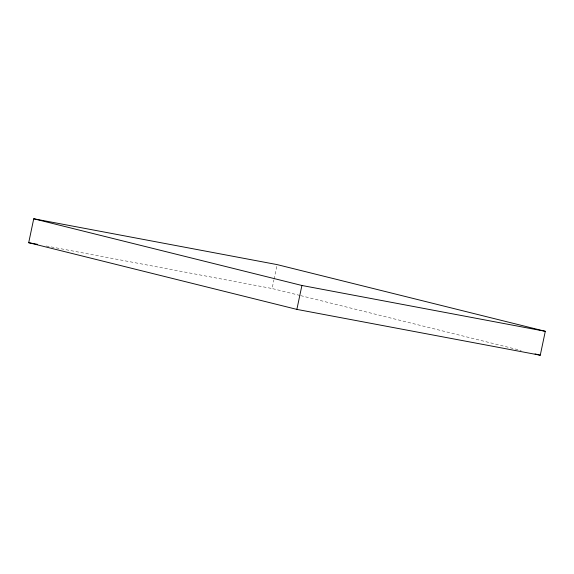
<?xml version="1.0" encoding="UTF-8"?>
<svg xmlns="http://www.w3.org/2000/svg" width="574" height="574" viewBox="0 0 574 574"><rect width="100%" height="100%" fill="white"/><g stroke="black" fill="none" stroke-linecap="round" stroke-linejoin="round"><path stroke-width="0.43" stroke-dasharray="2.87 2.15" d="M299.865 295.423L272.09 288.521L273.891 279.976M274.071 279.122L276.948 265.461M46.272 245.995L272.09 288.521M300.733 295.646L521.17 350.477"/><path stroke-width="0.86" d="M28.7 242.687L33.737 218.773L277.134 264.607L545.3 331.313L540.263 355.227L296.866 309.393L28.7 242.687L37.489 244.345M296.866 309.393L301.91 285.479L33.737 218.773M301.91 285.479L545.3 331.313M535.054 353.928L540.263 355.227"/></g></svg>
